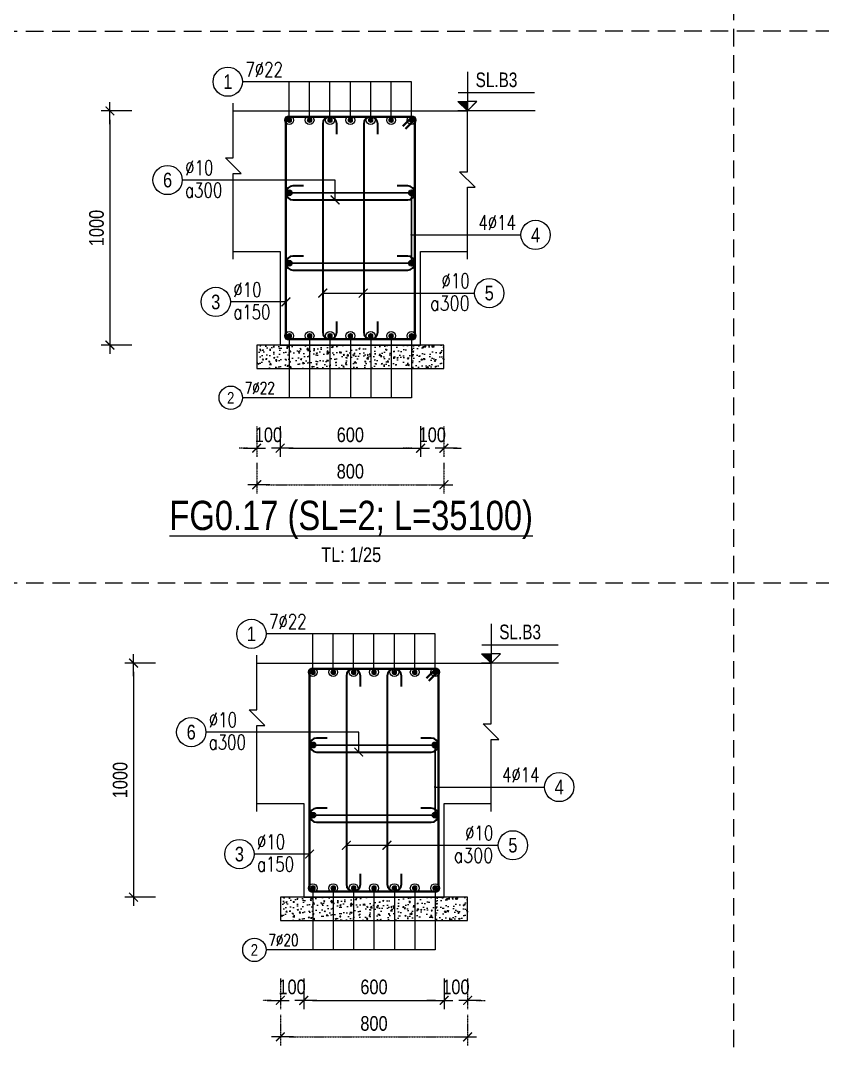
# Model space of a CAD drawing. Header units: millimetres. Extents: x -134772 to 596971, y -129535 to 35703.
# Drawn here: x 54037 to 57463, y 3008 to 7398 of the extents above; entities that cross this region are included whole.
import ezdxf
from ezdxf.enums import TextEntityAlignment as Align

# ---------------------------------------------------------------- set-up
doc = ezdxf.new("R2010")
doc.units = ezdxf.units.MM
doc.header["$MEASUREMENT"] = 0
doc.linetypes.add('HIDDEN', pattern=[0.375, 0.25, -0.125])
doc.layers.get('Defpoints').update_dxf_attribs({"color": 252})
for name, color, linetype, lineweight in [('NDC_S_ANNO', 7, 'Continuous', 20), ('NDC_S_CONTINUOUS', 3, 'Continuous', 20), ('NDC_S_DIM', 1, 'Continuous', 9), ('NDC_S_HATCH MATERIAL', 8, 'Continuous', 13), ('NDC_S_REBAR', 4, 'Continuous', 35), ('NDC_S_STIRRUP', 4, 'Continuous', 40), ('NDC_S_TEXT SYMBOL', 7, 'Continuous', 20), ('NDC_S_THIN LINE', 1, 'Continuous', 5), ('NDC_S_VN TEXT', 7, 'Continuous', 9)]:
    doc.layers.add(name, color=color, linetype=linetype, lineweight=lineweight)
doc.styles.add('ARIAL', font='arial.ttf', dxfattribs={"width": 0.8})
doc.styles.add('NDC_ANNO', font='', dxfattribs={"width": 0.8})
doc.styles.add('NDC_ROMANS', font='romans.shx', dxfattribs={"width": 0.8})
doc.styles.get('NDC_ANNO').set_extended_font_data('Dotum')
doc.dimstyles.new('NDC_dim_25', dxfattribs={"dimscale": 25, "dimtxt": 2.5, "dimasz": 1.5, "dimexe": 1.5, "dimexo": 0, "dimgap": 1, "dimtad": 1, "dimdec": 0, "dimzin": 0, "dimdsep": 46, "dimtxsty": 'ARIAL', "dimblk": 'DIMMARK', "dimcen": 0.09, "dimdle": 1.2, "dimclrd": 1, "dimclre": 1, "dimclrt": 3, "dimadec": 0, "dimazin": 0, "dimtfac": 1, "dimtdec": 0, "dimtix": 1, "dimtofl": 0, "dimtmove": 0, "dimatfit": 3, "dimfxl": 3.75, "dimfxlon": 1, "dimtolj": 1, "dimtzin": 0, "dimarcsym": 0})

# ---------------------------------------------------------------- blocks, each defined once
blk = doc.blocks.new('DIMMARK')
at = {"layer": 'NDC_S_DIM', "color": 1}
blk.add_line((-1.5, 0), (1, 0), dxfattribs=at)
at = {"layer": 'NDC_S_DIM', "color": 2, "const_width": 0.15}
blk.add_lwpolyline([(-0.5, -0.5), (0.5, 0.5)], dxfattribs=at)
blk = doc.blocks.new('*D1526')
at = {"layer": 'Defpoints', "color": 0, "linetype": 'HIDDEN', "transparency": 16777216}
for p in [(55045.9, 5871.5), (55845.9, 5871.5), (55845.9, 5415.5)]:
    blk.add_point(p, dxfattribs=at)
at = {"layer": 'NDC_S_DIM', "color": 1, "linetype": 'HIDDEN', "lineweight": -2, "transparency": 16777216}
for p, q in [((55045.9, 5509.3), (55045.9, 5378)), ((55845.9, 5509.3), (55845.9, 5378)), ((55083.4, 5415.5), (55808.4, 5415.5))]:
    blk.add_line(p, q, dxfattribs=at)
at = {"layer": 'NDC_S_DIM', "color": 1, "linetype": 'HIDDEN', "lineweight": -2, "transparency": 16777216, "xscale": 37.5, "yscale": 37.5, "zscale": 37.5, "rotation": 180}
blk.add_blockref('DIMMARK', (55045.9, 5415.5), dxfattribs=at)
at = {"layer": 'NDC_S_DIM', "color": 1, "linetype": 'HIDDEN', "lineweight": -2, "transparency": 16777216, "xscale": 37.5, "yscale": 37.5, "zscale": 37.5}
blk.add_blockref('DIMMARK', (55845.9, 5415.5), dxfattribs=at)
at = {"layer": 'NDC_S_DIM', "color": 3, "linetype": 'HIDDEN', "transparency": 16777216, "insert": (55445.9, 5472.4), "char_height": 62.5, "attachment_point": 5, "style": 'ARIAL'}
blk.add_mtext('\\A1;800', dxfattribs=at)
blk = doc.blocks.new('kata_block_TD')
at = {"color": 6, "linetype": 'ByBlock', "lineweight": -2, "style": 'ARIAL', "width": 0.8}
blk.add_attdef('SECTDET2', text='', height=5, dxfattribs=at).set_placement((0, 7.97), align=Align.CENTER)
at = {"color": 0, "linetype": 'ByBlock', "lineweight": -2, "style": 'ARIAL', "width": 0.8}
blk.add_attdef('SECTDET1', text='', height=5, dxfattribs=at).set_placement((0, 1.47), align=Align.CENTER)
at = {"color": 3, "lineweight": 25, "style": 'ARIAL', "width": 0.8}
blk.add_attdef('SSCALE', text='', height=2.5, dxfattribs=at).set_placement((0, -4), align=Align.CENTER)
blk = doc.blocks.new('*D1527')
at = {"layer": 'Defpoints', "color": 0, "linetype": 'HIDDEN', "transparency": 16777216}
for p in [(55845.9, 5871.5), (55745.9, 5665.2), (55845.9, 5571.5)]:
    blk.add_point(p, dxfattribs=at)
at = {"layer": 'NDC_S_DIM', "color": 1, "linetype": 'HIDDEN', "lineweight": -2, "transparency": 16777216}
for p, q in [((55745.9, 5665.2), (55745.9, 5534)), ((55845.9, 5665.2), (55845.9, 5534)), ((55708.4, 5571.5), (55670.9, 5571.5)), ((55883.4, 5571.5), (55920.9, 5571.5))]:
    blk.add_line(p, q, dxfattribs=at)
at = {"layer": 'NDC_S_DIM', "color": 1, "linetype": 'HIDDEN', "lineweight": -2, "transparency": 16777216, "xscale": 37.5, "yscale": 37.5, "zscale": 37.5}
blk.add_blockref('DIMMARK', (55745.9, 5571.5), dxfattribs=at)
at = {"layer": 'NDC_S_DIM', "color": 1, "linetype": 'HIDDEN', "lineweight": -2, "transparency": 16777216, "xscale": 37.5, "yscale": 37.5, "zscale": 37.5, "rotation": 180}
blk.add_blockref('DIMMARK', (55845.9, 5571.5), dxfattribs=at)
at = {"layer": 'NDC_S_DIM', "color": 3, "linetype": 'HIDDEN', "transparency": 16777216, "insert": (55795.9, 5628.4), "char_height": 62.5, "attachment_point": 5, "style": 'ARIAL'}
blk.add_mtext('\\A1;100', dxfattribs=at)
blk = doc.blocks.new('*D1528')
at = {"layer": 'Defpoints', "color": 0, "linetype": 'HIDDEN', "transparency": 16777216}
for p in [(55045.9, 5871.5), (55145.9, 5665.2), (55045.9, 5571.5)]:
    blk.add_point(p, dxfattribs=at)
at = {"layer": 'NDC_S_DIM', "color": 1, "linetype": 'HIDDEN', "lineweight": -2, "transparency": 16777216}
for p, q in [((55045.9, 5665.2), (55045.9, 5534)), ((55145.9, 5665.2), (55145.9, 5534)), ((55008.4, 5571.5), (54970.9, 5571.5)), ((55183.4, 5571.5), (55220.9, 5571.5))]:
    blk.add_line(p, q, dxfattribs=at)
at = {"layer": 'NDC_S_DIM', "color": 1, "linetype": 'HIDDEN', "lineweight": -2, "transparency": 16777216, "xscale": 37.5, "yscale": 37.5, "zscale": 37.5}
blk.add_blockref('DIMMARK', (55045.9, 5571.5), dxfattribs=at)
at = {"layer": 'NDC_S_DIM', "color": 1, "linetype": 'HIDDEN', "lineweight": -2, "transparency": 16777216, "xscale": 37.5, "yscale": 37.5, "zscale": 37.5, "rotation": 180}
blk.add_blockref('DIMMARK', (55145.9, 5571.5), dxfattribs=at)
at = {"layer": 'NDC_S_DIM', "color": 3, "linetype": 'HIDDEN', "transparency": 16777216, "insert": (55095.9, 5628.4), "char_height": 62.5, "attachment_point": 5, "style": 'ARIAL'}
blk.add_mtext('\\A1;100', dxfattribs=at)
blk = doc.blocks.new('kata_block_THEP')
at = {"layer": 'NDC_S_REBAR', "color": 0}
for p, q in [((-0.5, 0), (0.5, 0)), ((-0.35, 0.35), (0.35, -0.35)), ((0.35, 0.35), (-0.35, -0.35)), ((0, 0.5), (0, -0.5))]:
    blk.add_line(p, q, dxfattribs=at)
at = {"layer": 'NDC_S_REBAR', "color": 0, "const_width": 0.0833}
blk.add_lwpolyline([(-0.5, 0, 1), (0.5, 0, 1), (-0.5, 0, 1)], format="xyb", dxfattribs=at)
blk = doc.blocks.new('kata_block_CT')
at = {"layer": 'NDC_S_ANNO'}
blk.add_hatch(color=3, dxfattribs=at).paths.add_polyline_path([(0, 1.6), (-1.61, 1.6), (0, 0)])
at = {"layer": 'NDC_S_ANNO', "ltscale": 50}
h = blk.add_hatch(dxfattribs=at)
h.set_pattern_fill('ANSI31', color=256, scale=1.406251, style=0)
h.set_pattern_definition([(45, (0, 5e-12), (-3.157, 3.157), [])])
h.paths.add_polyline_path([(0, 1.6), (0, 0), (1.61, 1.6)])
for p, q in [((-1.59, 3.14), (11.47, 3.14)), ((11.56, 0), (-1.64, 0))]:
    blk.add_line(p, q, dxfattribs=at)
for points in [[(0, 6.69), (0, 0)], [(0, 0), (-1.61, 1.6), (0, 1.6)], [(0, 0), (1.61, 1.6), (0, 1.6)]]:
    blk.add_lwpolyline(points, dxfattribs=at)
at = {"layer": 'NDC_S_ANNO', "color": 8, "ltscale": 50}
blk.add_lwpolyline([(0, 0), (-1.61, 1.6), (0, 1.6)], dxfattribs=at)
at = {"layer": 'NDC_S_TEXT SYMBOL', "color": 3, "style": 'NDC_ANNO', "width": 0.8}
blk.add_attdef('CT', (1.41, 4.07), '', height=2.5, dxfattribs=at)
blk = doc.blocks.new('*D1529')
at = {"layer": 'Defpoints', "color": 0, "transparency": 16777216}
for p in [(55145.9, 5971.5), (55745.9, 5971.5), (55745.9, 5571.5)]:
    blk.add_point(p, dxfattribs=at)
at = {"layer": 'NDC_S_DIM', "color": 1, "lineweight": -2, "transparency": 16777216}
for p, q in [((55145.9, 5665.2), (55145.9, 5534)), ((55745.9, 5665.2), (55745.9, 5534)), ((55183.4, 5571.5), (55708.4, 5571.5))]:
    blk.add_line(p, q, dxfattribs=at)
at = {"layer": 'NDC_S_DIM', "color": 1, "lineweight": -2, "transparency": 16777216, "xscale": 37.5, "yscale": 37.5, "zscale": 37.5, "rotation": 180}
blk.add_blockref('DIMMARK', (55145.9, 5571.5), dxfattribs=at)
at = {"layer": 'NDC_S_DIM', "color": 1, "lineweight": -2, "transparency": 16777216, "xscale": 37.5, "yscale": 37.5, "zscale": 37.5}
blk.add_blockref('DIMMARK', (55745.9, 5571.5), dxfattribs=at)
at = {"layer": 'NDC_S_DIM', "color": 3, "transparency": 16777216, "insert": (55445.9, 5628.4), "char_height": 62.5, "attachment_point": 5, "style": 'ARIAL'}
blk.add_mtext('\\A1;600', dxfattribs=at)
blk = doc.blocks.new('*D1530')
at = {"layer": 'Defpoints', "color": 0, "transparency": 16777216}
for p in [(54924.6, 7012), (54418.6, 6012), (54924.6, 6012)]:
    blk.add_point(p, dxfattribs=at)
at = {"layer": 'NDC_S_DIM', "color": 1, "lineweight": -2, "transparency": 16777216}
for p, q in [((54512.3, 7012), (54381.1, 7012)), ((54418.6, 6974.5), (54418.6, 6049.5)), ((54512.3, 6012), (54381.1, 6012))]:
    blk.add_line(p, q, dxfattribs=at)
at = {"layer": 'NDC_S_DIM', "color": 1, "lineweight": -2, "transparency": 16777216, "xscale": 37.5, "yscale": 37.5, "zscale": 37.5}
for p, rotation in [((54418.6, 7012), 90), ((54418.6, 6012), 270)]:
    blk.add_blockref('DIMMARK', p, dxfattribs=dict(at, rotation=rotation))
at = {"layer": 'NDC_S_DIM', "color": 3, "transparency": 16777216, "insert": (54361.6, 6512), "char_height": 62.5, "attachment_point": 5, "rotation": 90, "style": 'ARIAL'}
blk.add_mtext('\\A1;1000', dxfattribs=at)
blk = doc.blocks.new('*U11')
blk.add_circle((-2.5, 0), 2.5)
at = {"layer": 'NDC_S_VN TEXT', "color": 3, "style": 'NDC_ROMANS', "width": 0.75}
for tag, p in [('DK1', (0.5, 0.85)), ('KC1', (0.5, -2.97))]:
    blk.add_attdef(tag, p, '', height=2.5, dxfattribs=at)
at = {"layer": 'NDC_S_VN TEXT', "color": 7, "style": 'ARIAL', "width": 0.8}
blk.add_attdef('SH2', text='', height=2.5, dxfattribs=at).set_placement((-2.5, 0), align=Align.MIDDLE)
blk = doc.blocks.new('*U623')
blk.add_circle((-2.5, 0), 2.5)
at = {"layer": 'NDC_S_VN TEXT', "color": 3, "style": 'NDC_ROMANS', "width": 0.75}
blk.add_attdef('DK1', (0.5, 0.85), '', height=2.5, dxfattribs=at)
at = {"layer": 'NDC_S_VN TEXT', "color": 7, "style": 'ARIAL', "width": 0.8}
blk.add_attdef('SH2', text='', height=2.5, dxfattribs=at).set_placement((-2.5, 0), align=Align.MIDDLE)
blk = doc.blocks.new('*U624')
blk.add_circle((2.5, 0), 2.5)
at = {"layer": 'NDC_S_VN TEXT', "color": 3, "style": 'NDC_ROMANS', "width": 0.75}
blk.add_attdef('DK2', text='', height=2.5, dxfattribs=at).set_placement((-0.85, 0.85), align=Align.RIGHT)
at = {"layer": 'NDC_S_VN TEXT', "color": 7, "style": 'ARIAL', "width": 0.8}
blk.add_attdef('SH3', text='', height=2.5, dxfattribs=at).set_placement((2.5, 0), align=Align.MIDDLE)
blk = doc.blocks.new('*U12')
blk.add_circle((2.5, 0), 2.5)
at = {"layer": 'NDC_S_VN TEXT', "color": 3, "style": 'NDC_ROMANS'}
for tag, width, p in [('DK2', 0.75, (-0.85, 0.85)), ('KC2', 0.8, (-0.85, -2.97))]:
    blk.add_attdef(tag, text='', height=2.5, dxfattribs=dict(at, width=width)).set_placement(p, align=Align.RIGHT)
at = {"layer": 'NDC_S_VN TEXT', "color": 7, "style": 'ARIAL', "width": 0.8}
blk.add_attdef('SH3', text='', height=2.5, dxfattribs=at).set_placement((2.5, 0), align=Align.MIDDLE)
blk = doc.blocks.new('*D1541')
at = {"layer": 'Defpoints', "color": 0, "transparency": 16777216}
for p in [(55025.5, 4653.7), (54519.5, 3653.7), (55025.5, 3653.7)]:
    blk.add_point(p, dxfattribs=at)
at = {"layer": 'NDC_S_DIM', "color": 1, "lineweight": -2, "transparency": 16777216}
for p, q in [((54613.2, 4653.7), (54482, 4653.7)), ((54519.5, 4616.2), (54519.5, 3691.2)), ((54613.2, 3653.7), (54482, 3653.7))]:
    blk.add_line(p, q, dxfattribs=at)
at = {"layer": 'NDC_S_DIM', "color": 1, "lineweight": -2, "transparency": 16777216, "xscale": 37.5, "yscale": 37.5, "zscale": 37.5}
for p, rotation in [((54519.5, 4653.7), 90), ((54519.5, 3653.7), 270)]:
    blk.add_blockref('DIMMARK', p, dxfattribs=dict(at, rotation=rotation))
at = {"layer": 'NDC_S_DIM', "color": 3, "transparency": 16777216, "insert": (54462.6, 4153.7), "char_height": 62.5, "attachment_point": 5, "rotation": 90, "style": 'ARIAL'}
blk.add_mtext('\\A1;1000', dxfattribs=at)
blk = doc.blocks.new('*D1542')
at = {"layer": 'Defpoints', "color": 0, "transparency": 16777216}
for p in [(55246.9, 3613.2), (55846.9, 3613.2), (55846.9, 3213.2)]:
    blk.add_point(p, dxfattribs=at)
at = {"layer": 'NDC_S_DIM', "color": 1, "lineweight": -2, "transparency": 16777216}
for p, q in [((55246.9, 3306.9), (55246.9, 3175.7)), ((55846.9, 3306.9), (55846.9, 3175.7)), ((55284.4, 3213.2), (55809.4, 3213.2))]:
    blk.add_line(p, q, dxfattribs=at)
at = {"layer": 'NDC_S_DIM', "color": 1, "lineweight": -2, "transparency": 16777216, "xscale": 37.5, "yscale": 37.5, "zscale": 37.5, "rotation": 180}
blk.add_blockref('DIMMARK', (55246.9, 3213.2), dxfattribs=at)
at = {"layer": 'NDC_S_DIM', "color": 1, "lineweight": -2, "transparency": 16777216, "xscale": 37.5, "yscale": 37.5, "zscale": 37.5}
blk.add_blockref('DIMMARK', (55846.9, 3213.2), dxfattribs=at)
at = {"layer": 'NDC_S_DIM', "color": 3, "transparency": 16777216, "insert": (55546.9, 3270.1), "char_height": 62.5, "attachment_point": 5, "style": 'ARIAL'}
blk.add_mtext('\\A1;600', dxfattribs=at)
blk = doc.blocks.new('*D1543')
at = {"layer": 'Defpoints', "color": 0, "linetype": 'HIDDEN', "transparency": 16777216}
for p in [(55146.9, 3513.2), (55246.9, 3306.9), (55146.9, 3213.2)]:
    blk.add_point(p, dxfattribs=at)
at = {"layer": 'NDC_S_DIM', "color": 1, "linetype": 'HIDDEN', "lineweight": -2, "transparency": 16777216}
for p, q in [((55146.9, 3306.9), (55146.9, 3175.7)), ((55246.9, 3306.9), (55246.9, 3175.7)), ((55109.4, 3213.2), (55071.9, 3213.2)), ((55284.4, 3213.2), (55321.9, 3213.2))]:
    blk.add_line(p, q, dxfattribs=at)
at = {"layer": 'NDC_S_DIM', "color": 1, "linetype": 'HIDDEN', "lineweight": -2, "transparency": 16777216, "xscale": 37.5, "yscale": 37.5, "zscale": 37.5}
blk.add_blockref('DIMMARK', (55146.9, 3213.2), dxfattribs=at)
at = {"layer": 'NDC_S_DIM', "color": 1, "linetype": 'HIDDEN', "lineweight": -2, "transparency": 16777216, "xscale": 37.5, "yscale": 37.5, "zscale": 37.5, "rotation": 180}
blk.add_blockref('DIMMARK', (55246.9, 3213.2), dxfattribs=at)
at = {"layer": 'NDC_S_DIM', "color": 3, "linetype": 'HIDDEN', "transparency": 16777216, "insert": (55196.9, 3270.1), "char_height": 62.5, "attachment_point": 5, "style": 'ARIAL'}
blk.add_mtext('\\A1;100', dxfattribs=at)
blk = doc.blocks.new('*D1544')
at = {"layer": 'Defpoints', "color": 0, "linetype": 'HIDDEN', "transparency": 16777216}
for p in [(55946.9, 3513.2), (55846.9, 3306.9), (55946.9, 3213.2)]:
    blk.add_point(p, dxfattribs=at)
at = {"layer": 'NDC_S_DIM', "color": 1, "linetype": 'HIDDEN', "lineweight": -2, "transparency": 16777216}
for p, q in [((55846.9, 3306.9), (55846.9, 3175.7)), ((55946.9, 3306.9), (55946.9, 3175.7)), ((55809.4, 3213.2), (55771.9, 3213.2)), ((55984.4, 3213.2), (56021.9, 3213.2))]:
    blk.add_line(p, q, dxfattribs=at)
at = {"layer": 'NDC_S_DIM', "color": 1, "linetype": 'HIDDEN', "lineweight": -2, "transparency": 16777216, "xscale": 37.5, "yscale": 37.5, "zscale": 37.5}
blk.add_blockref('DIMMARK', (55846.9, 3213.2), dxfattribs=at)
at = {"layer": 'NDC_S_DIM', "color": 1, "linetype": 'HIDDEN', "lineweight": -2, "transparency": 16777216, "xscale": 37.5, "yscale": 37.5, "zscale": 37.5, "rotation": 180}
blk.add_blockref('DIMMARK', (55946.9, 3213.2), dxfattribs=at)
at = {"layer": 'NDC_S_DIM', "color": 3, "linetype": 'HIDDEN', "transparency": 16777216, "insert": (55896.9, 3270.1), "char_height": 62.5, "attachment_point": 5, "style": 'ARIAL'}
blk.add_mtext('\\A1;100', dxfattribs=at)
blk = doc.blocks.new('*D1545')
at = {"layer": 'Defpoints', "color": 0, "linetype": 'HIDDEN', "transparency": 16777216}
for p in [(55146.9, 3513.2), (55946.9, 3513.2), (55946.9, 3057.2)]:
    blk.add_point(p, dxfattribs=at)
at = {"layer": 'NDC_S_DIM', "color": 1, "linetype": 'HIDDEN', "lineweight": -2, "transparency": 16777216}
for p, q in [((55146.9, 3151), (55146.9, 3019.7)), ((55946.9, 3151), (55946.9, 3019.7)), ((55184.4, 3057.2), (55909.4, 3057.2))]:
    blk.add_line(p, q, dxfattribs=at)
at = {"layer": 'NDC_S_DIM', "color": 1, "linetype": 'HIDDEN', "lineweight": -2, "transparency": 16777216, "xscale": 37.5, "yscale": 37.5, "zscale": 37.5, "rotation": 180}
blk.add_blockref('DIMMARK', (55146.9, 3057.2), dxfattribs=at)
at = {"layer": 'NDC_S_DIM', "color": 1, "linetype": 'HIDDEN', "lineweight": -2, "transparency": 16777216, "xscale": 37.5, "yscale": 37.5, "zscale": 37.5}
blk.add_blockref('DIMMARK', (55946.9, 3057.2), dxfattribs=at)
at = {"layer": 'NDC_S_DIM', "color": 3, "linetype": 'HIDDEN', "transparency": 16777216, "insert": (55546.9, 3114.1), "char_height": 62.5, "attachment_point": 5, "style": 'ARIAL'}
blk.add_mtext('\\A1;800', dxfattribs=at)

msp = doc.modelspace()

# ---------------------------------------------------------------- hatches: boundary and pattern name
at = {"layer": 'NDC_S_HATCH MATERIAL'}
h = msp.add_hatch(dxfattribs=at)
h.set_pattern_fill('AR-CONC', color=256, scale=8)
h.set_pattern_definition([(50, (44445.94, 32632.14), (57.380815, -5.02017), [6, -66]), (355, (44445.94, 32632.14), (-11.10011, 60.17537), [4.8, -52.8]), (100.45144, (44450.72, 32631.72), (46.28071, 55.1552), [5.09922, -56.09137]), (46.1842, (44445.94, 32648.14), (85.3793, -13.24154), [9, -99]), (96.63564, (44453.054, 32647.034), (74.77296, 77.92949), [7.64883, -84.1371]), (351.18416, (44445.94, 32648.14), (74.77296, 77.9295), [7.2, -79.2]), (21, (44453.94, 32644.14), (47.752564, -32.20951), [6, -66]), (326, (44453.94, 32644.14), (19.46523, 58.012), [4.8, -52.8]), (71.45144, (44457.92, 32641.454), (67.21779, 25.80249), [5.09922, -56.09137]), (37.5, (44445.94, 32632.138), (0.972788, 26.631508), [0, -52.16, 0, -53.6, 0, -53]), (7.5, (44445.94, 32632.138), (21.045563, 31.552937), [0, -30.56, 0, -50.96, 0, -20.2]), (327.5, (44428.1, 32632.138), (42.705795, -1.80439), [0, -20, 0, -62.4, 0, -82.8]), (317.5, (44420.1, 32632.138), (46.654894, 8.0084), [0, -26, 0, -41.44, 0, -58.8])])
h.paths.add_polyline_path([(55045.9, 6012), (55845.9, 6012), (55845.9, 5912), (55045.9, 5912)])
h = msp.add_hatch(dxfattribs=at)
h.set_pattern_fill('AR-CONC', color=256, scale=8)
h.set_pattern_definition([(50, (44546.85, 30273.827), (57.380815, -5.02017), [6, -66]), (355, (44546.85, 30273.83), (-11.10011, 60.17537), [4.8, -52.8]), (100.45144, (44551.634, 30273.41), (46.28071, 55.1552), [5.09922, -56.09137]), (46.1842, (44546.85, 30289.83), (85.3793, -13.24154), [9, -99]), (96.63564, (44553.97, 30288.72), (74.77296, 77.92949), [7.64883, -84.1371]), (351.18416, (44546.85, 30289.83), (74.77296, 77.9295), [7.2, -79.2]), (21, (44554.85, 30285.827), (47.752564, -32.20951), [6, -66]), (326, (44554.85, 30285.83), (19.46523, 58.012), [4.8, -52.8]), (71.45144, (44558.83, 30283.143), (67.21779, 25.80249), [5.09922, -56.09137]), (37.5, (44546.852, 30273.827), (0.972788, 26.631508), [0, -52.16, 0, -53.6, 0, -53]), (7.5, (44546.852, 30273.827), (21.045563, 31.552937), [0, -30.56, 0, -50.96, 0, -20.2]), (327.5, (44529.012, 30273.827), (42.705795, -1.80439), [0, -20, 0, -62.4, 0, -82.8]), (317.5, (44521.01, 30273.827), (46.654894, 8.0084), [0, -26, 0, -41.44, 0, -58.8])])
h.paths.add_polyline_path([(55146.9, 3653.7), (55946.9, 3653.7), (55946.9, 3553.7), (55146.9, 3553.7)])

# ---------------------------------------------------------------- linework, layer by layer
at = {"layer": 'NDC_S_CONTINUOUS'}
for points in [[(54945.9, 7012), (55145.9, 7012), (55145.9, 7012), (55745.9, 7012), (55745.9, 7012), (55945.9, 7012)], [(54945.9, 6412), (55145.9, 6412), (55145.9, 6012), (55745.9, 6012), (55745.9, 6412), (55945.9, 6412)], [(55046.9, 4653.7), (55246.9, 4653.7), (55246.9, 4653.7), (55846.9, 4653.7), (55846.9, 4653.7), (56046.9, 4653.7)], [(55046.9, 4053.7), (55246.9, 4053.7), (55246.9, 3653.7), (55846.9, 3653.7), (55846.9, 4053.7), (56046.9, 4053.7)]]:
    msp.add_lwpolyline(points, dxfattribs=at)
at = {"layer": 'NDC_S_HATCH MATERIAL', "linetype": 'HIDDEN', "ltscale": 300}
for p, q in [((57083.7, 425), (57083.7, 14425)), ((49560.1, 7352.7), (60888.5, 7354.1)), ((49560.4, 4995.3), (60888.8, 4996.8))]:
    msp.add_line(p, q, dxfattribs=at)
at = {"layer": 'NDC_S_HATCH MATERIAL', "ltscale": 1500}
for points in [[(55045.9, 5912), (55845.9, 5912), (55845.9, 6012), (55045.9, 6012)], [(55146.9, 3553.7), (55946.9, 3553.7), (55946.9, 3653.7), (55146.9, 3653.7)]]:
    msp.add_lwpolyline(points, close=True, dxfattribs=at)
at = {"layer": 'NDC_S_REBAR'}
for points in [[(55388, 6912.2), (55388, 6957.2, 1), (55328, 6957.2), (55328, 6067.2, 1), (55388, 6067.2), (55388, 6112.2)], [(55562.9, 6912.2), (55562.9, 6957.2, 1), (55502.9, 6957.2), (55502.9, 6067.2, 1), (55562.9, 6067.2), (55562.9, 6112.2)], [(55245.9, 6692), (55200.9, 6692, 1), (55200.9, 6632), (55690.9, 6632, 1), (55690.9, 6692), (55645.9, 6692)], [(55245.9, 6392), (55200.9, 6392, 1), (55200.9, 6332), (55690.9, 6332, 1), (55690.9, 6392), (55645.9, 6392)], [(55488.9, 4553.9), (55488.9, 4598.9, 1), (55428.9, 4598.9), (55428.9, 3708.9, 1), (55488.9, 3708.9), (55488.9, 3753.9)], [(55663.9, 4553.9), (55663.9, 4598.9, 1), (55603.9, 4598.9), (55603.9, 3708.9, 1), (55663.9, 3708.9), (55663.9, 3753.9)], [(55346.9, 4333.7), (55301.9, 4333.7, 1), (55301.9, 4273.7), (55791.9, 4273.7, 1), (55791.9, 4333.7), (55746.9, 4333.7)], [(55346.9, 4033.7), (55301.9, 4033.7, 1), (55301.9, 3973.7), (55791.9, 3973.7, 1), (55791.9, 4033.7), (55746.9, 4033.7)]]:
    msp.add_lwpolyline(points, format="xyb", dxfattribs=at)
at = {"layer": 'NDC_S_STIRRUP'}
for points in [[(55669.9, 6947), (55709.9, 6987, -0.414214), (55720.9, 6976), (55720.9, 6048, -0.414214), (55709.9, 6037), (55181.9, 6037, -0.414214), (55170.9, 6048), (55170.9, 6976, -0.414214), (55181.9, 6987), (55709.9, 6987, -0.414214), (55720.9, 6976), (55680.9, 6936)], [(55770.9, 4588.7), (55810.9, 4628.7, -0.414214), (55821.9, 4617.7), (55821.9, 3689.7, -0.414214), (55810.9, 3678.7), (55282.9, 3678.7, -0.414214), (55271.9, 3689.7), (55271.9, 4617.7, -0.414214), (55282.9, 4628.7), (55810.9, 4628.7, -0.414214), (55821.9, 4617.7), (55781.9, 4577.7)]]:
    msp.add_lwpolyline(points, format="xyb", dxfattribs=at)
at = {"layer": 'NDC_S_THIN LINE'}
for points in [[(54945.9, 6378.7), (54945.9, 6745.4), (54979.3, 6745.4), (54912.6, 6812.1), (54945.9, 6812.1), (54945.9, 7045.3)], [(55945.9, 6378.7), (55945.9, 6686), (55979.3, 6686), (55912.6, 6752.6), (55945.9, 6752.6), (55945.9, 7045.3)], [(55046.9, 4020.3), (55046.9, 4387.1), (55080.2, 4387.1), (55013.5, 4453.8), (55046.9, 4453.8), (55046.9, 4687)], [(56046.9, 4020.3), (56046.9, 4327.7), (56080.2, 4327.7), (56013.5, 4394.3), (56046.9, 4394.3), (56046.9, 4687)]]:
    msp.add_lwpolyline(points, dxfattribs=at)

# ---------------------------------------------------------------- block references
at = {"layer": 'NDC_S_REBAR', "xscale": 22, "yscale": 22, "zscale": 22}
for p in [(55184.9, 6973), (55271.9, 6973), (55358.9, 6973), (55445.9, 6973), (55532.9, 6973), (55619.9, 6973), (55706.9, 6973), (55184.9, 6662), (55706.9, 6662), (55184.9, 6362), (55706.9, 6362), (55184.9, 6051), (55271.9, 6051), (55358.9, 6051), (55445.9, 6051), (55532.9, 6051), (55619.9, 6051), (55706.9, 6051), (55285.9, 4614.7), (55372.9, 4614.7), (55459.9, 4614.7), (55546.9, 4614.7), (55633.9, 4614.7), (55720.9, 4614.7), (55807.9, 4614.7), (55285.9, 4303.7), (55807.9, 4303.7), (55285.9, 4003.7), (55807.9, 4003.7), (55285.9, 3692.7), (55372.9, 3692.7), (55459.9, 3692.7), (55546.9, 3692.7), (55633.9, 3692.7), (55720.9, 3692.7), (55807.9, 3692.7)]:
    msp.add_blockref('kata_block_THEP', p, dxfattribs=at)
at = {"layer": 'NDC_S_REBAR', "color": 3, "xscale": 16, "yscale": 16, "zscale": 16}
for p in [(55184.9, 6973), (55184.9, 6662), (55184.9, 6051), (55285.9, 4614.7), (55285.9, 4303.7), (55285.9, 3692.7)]:
    msp.add_blockref('kata_block_THEP', p, dxfattribs=at)
at = {"layer": 'NDC_S_THIN LINE'}
for name, p, xscale, yscale, zscale, values in [('*U623', (54984.9, 7137), 25, 25, 25, {'SH2': '1', 'DK1': '7%%c22'}), ('*U11', (54727.5, 6717), 25, 25, 25, {'SH2': '6', 'DK1': '%%c10', 'KC1': 'a300'}), ('*U624', (56174.7, 6482.6), 25, 25, 25, {'SH3': '4', 'DK2': '4%%c14'}), ('*U11', (54933.4, 6196.2), 25, 25, 25, {'SH2': '3', 'DK1': '%%c10', 'KC1': 'a150'}), ('*U12', (55977, 6233.8), 25, 25, 25, {'SH3': '5', 'DK2': '%%c10', 'KC2': 'a300'}), ('*U623', (54984.9, 5787), 20, 20, 20, {'SH2': '2', 'DK1': '7%%c22'}), ('*U623', (55085.9, 4778.7), 25, 25, 25, {'SH2': '1', 'DK1': '7%%c22'}), ('*U11', (54828.5, 4358.7), 25, 25, 25, {'SH2': '6', 'DK1': '%%c10', 'KC1': 'a300'}), ('*U624', (56275.7, 4124.3), 25, 25, 25, {'SH3': '4', 'DK2': '4%%c14'}), ('*U12', (56077.9, 3875.4), 25, 25, 25, {'SH3': '5', 'DK2': '%%c10', 'KC2': 'a300'}), ('*U11', (55034.4, 3837.9), 25, 25, 25, {'SH2': '3', 'DK1': '%%c10', 'KC1': 'a150'}), ('*U623', (55085.9, 3428.7), 20, 20, 20, {'SH2': '2', 'DK1': '7%%c20'})]:
    msp.add_blockref(name, p, dxfattribs=dict(at, xscale=xscale, yscale=yscale, zscale=zscale)).add_auto_attribs(values)
at = {"layer": 'NDC_S_VN TEXT', "xscale": 25, "yscale": 25, "zscale": 25}
for p in [(55945.9, 7012), (56046.9, 4653.7)]:
    msp.add_blockref('kata_block_CT', p, dxfattribs=at).add_auto_attribs({'CT': 'SL.B3'})
at = {"layer": 'NDC_S_VN TEXT'}
ref = msp.add_blockref('kata_block_TD', (55449.5, 5185.1), dxfattribs=dict(at, xscale=25, yscale=25, zscale=25))
ref.add_attrib('SECTDET1', '%%uFG0.17 (SL=2; L=35100)', dxfattribs={"layer": '0', "color": 0, "linetype": 'ByBlock', "lineweight": -2, "height": 125, "style": 'ARIAL', "width": 0.8}).set_placement((55449.5, 5221.9), align=Align.CENTER)
ref.add_attrib('SSCALE', 'TL: 1/25', dxfattribs={"layer": '0', "color": 3, "lineweight": 25, "height": 62.5, "style": 'ARIAL', "width": 0.8}).set_placement((55449.5, 5085.2), align=Align.CENTER)

# ---------------------------------------------------------------- dimensions: what is measured, and where the dimension line sits
at = {"layer": 'NDC_S_DIM'}
for base, p1, p2, picture, middle in [((54418.6, 6012), (54924.6, 7012), (54924.6, 6012), '*D1530', (54361.6, 6512)), ((54519.5, 3653.7), (55025.5, 4653.7), (55025.5, 3653.7), '*D1541', (54462.6, 4153.7))]:
    dim = msp.add_linear_dim(base=base, p1=p1, p2=p2, angle=270, dimstyle='NDC_dim_25', dxfattribs=at)
    dim.commit()
    dim.dimension.update_dxf_attribs({"geometry": picture, "text_midpoint": middle})
for base, p1, p2, picture, middle in [((55745.9, 5571.5), (55145.9, 5971.5), (55745.9, 5971.5), '*D1529', (55445.9, 5628.4)), ((55846.9, 3213.2), (55246.9, 3613.2), (55846.9, 3613.2), '*D1542', (55546.9, 3270.1))]:
    dim = msp.add_linear_dim(base=base, p1=p1, p2=p2, dimstyle='NDC_dim_25', dxfattribs=at)
    dim.commit()
    dim.dimension.update_dxf_attribs({"geometry": picture, "text_midpoint": middle})
at = {"layer": 'NDC_S_DIM', "linetype": 'HIDDEN'}
for base, p1, p2, picture, middle in [((55045.9, 5571.5), (55145.9, 5665.2), (55045.9, 5871.5), '*D1528', (55095.9, 5628.4)), ((55845.9, 5415.5), (55045.9, 5871.5), (55845.9, 5871.5), '*D1526', (55445.9, 5472.4)), ((55845.9, 5571.5), (55745.9, 5665.2), (55845.9, 5871.5), '*D1527', (55795.9, 5628.4)), ((55146.9, 3213.2), (55246.9, 3306.9), (55146.9, 3513.2), '*D1543', (55196.9, 3270.1)), ((55946.9, 3057.2), (55146.9, 3513.2), (55946.9, 3513.2), '*D1545', (55546.9, 3114.1)), ((55946.9, 3213.2), (55846.9, 3306.9), (55946.9, 3513.2), '*D1544', (55896.9, 3270.1))]:
    dim = msp.add_linear_dim(base=base, p1=p1, p2=p2, dimstyle='NDC_dim_25', dxfattribs=at)
    dim.commit()
    dim.dimension.update_dxf_attribs({"geometry": picture, "text_midpoint": middle})

# ---------------------------------------------------------------- leaders
at = {"layer": 'NDC_S_THIN LINE'}
for points, override in [([(55184.9, 6973), (55184.9, 7137), (54984.9, 7137)], {"dimldrblk": 'DotBlank'}), ([(55706.9, 6973), (55706.9, 7137), (54984.9, 7137)], {"dimldrblk": 'DotBlank'}), ([(55271.9, 6973), (55271.9, 7137), (55071.9, 7137)], {"dimldrblk": 'DotBlank'}), ([(55358.9, 6973), (55358.9, 7137), (55158.9, 7137)], {"dimldrblk": 'DotBlank'}), ([(55445.9, 6973), (55445.9, 7137), (55245.9, 7137)], {"dimldrblk": 'DotBlank'}), ([(55532.9, 6973), (55532.9, 7137), (55332.9, 7137)], {"dimldrblk": 'DotBlank'}), ([(55619.9, 6973), (55619.9, 7137), (55419.9, 7137)], {"dimldrblk": 'DotBlank'}), ([(55380.9, 6632), (55380.9, 6717), (54727.5, 6717)], {"dimldrblk": 'ARCHTICK'}), ([(55184.9, 6662), (55712.9, 6662)], {"dimasz": 1, "dimldrblk": 'DotBlank'}), ([(55706.9, 6662), (55184.9, 6662)], {"dimasz": 1, "dimldrblk": 'DotBlank'}), ([(55706.9, 6662), (55706.9, 6362)], {"dimldrblk": 'DotSmall'}), ([(55706.9, 6362), (55706.9, 6662)], {"dimldrblk": 'DotSmall'}), ([(55706.9, 6482.6), (56174.7, 6482.6)], {"dimldrblk": 'DotSmall'}), ([(55184.9, 6362), (55712.9, 6362)], {"dimasz": 1, "dimldrblk": 'DotBlank'}), ([(55706.9, 6362), (55184.9, 6362)], {"dimasz": 1, "dimldrblk": 'DotBlank'}), ([(55328, 6233.8), (55977, 6233.8)], {"dimldrblk": 'ARCHTICK'}), ([(55501, 6233.8), (55977, 6233.8)], {"dimldrblk": 'ARCHTICK'}), ([(55170.9, 6196.2), (54933.4, 6196.2)], {"dimldrblk": 'ARCHTICK'}), ([(55184.9, 6051), (55184.9, 5787), (54984.9, 5787)], {"dimldrblk": 'DotBlank'}), ([(55706.9, 6051), (55706.9, 5787), (54984.9, 5787)], {"dimldrblk": 'DotBlank'}), ([(55271.9, 6051), (55271.9, 5787), (55071.9, 5787)], {"dimldrblk": 'DotBlank'}), ([(55358.9, 6051), (55358.9, 5787), (55158.9, 5787)], {"dimldrblk": 'DotBlank'}), ([(55445.9, 6051), (55445.9, 5787), (55245.9, 5787)], {"dimldrblk": 'DotBlank'}), ([(55532.9, 6051), (55532.9, 5787), (55332.9, 5787)], {"dimldrblk": 'DotBlank'}), ([(55619.9, 6051), (55619.9, 5787), (55419.9, 5787)], {"dimldrblk": 'DotBlank'}), ([(55807.9, 4614.7), (55807.9, 4778.7), (55085.9, 4778.7)], {"dimldrblk": 'DotBlank'}), ([(55285.9, 4614.7), (55285.9, 4778.7), (55085.9, 4778.7)], {"dimldrblk": 'DotBlank'}), ([(55372.9, 4614.7), (55372.9, 4778.7), (55172.9, 4778.7)], {"dimldrblk": 'DotBlank'}), ([(55459.9, 4614.7), (55459.9, 4778.7), (55259.9, 4778.7)], {"dimldrblk": 'DotBlank'}), ([(55546.9, 4614.7), (55546.9, 4778.7), (55346.9, 4778.7)], {"dimldrblk": 'DotBlank'}), ([(55633.9, 4614.7), (55633.9, 4778.7), (55433.9, 4778.7)], {"dimldrblk": 'DotBlank'}), ([(55720.9, 4614.7), (55720.9, 4778.7), (55520.9, 4778.7)], {"dimldrblk": 'DotBlank'}), ([(55481.8, 4273.7), (55481.8, 4358.7), (54828.5, 4358.7)], {"dimldrblk": 'ARCHTICK'}), ([(55285.9, 4303.7), (55813.9, 4303.7)], {"dimasz": 1, "dimldrblk": 'DotBlank'}), ([(55807.9, 4303.7), (55285.9, 4303.7)], {"dimasz": 1, "dimldrblk": 'DotBlank'}), ([(55807.9, 4303.7), (55807.9, 4003.7)], {"dimldrblk": 'DotSmall'}), ([(55807.9, 4003.7), (55807.9, 4303.7)], {"dimldrblk": 'DotSmall'}), ([(55807.9, 4124.3), (56275.7, 4124.3)], {"dimldrblk": 'DotSmall'}), ([(55285.9, 4003.7), (55813.9, 4003.7)], {"dimasz": 1, "dimldrblk": 'DotBlank'}), ([(55807.9, 4003.7), (55285.9, 4003.7)], {"dimasz": 1, "dimldrblk": 'DotBlank'}), ([(55428.9, 3875.4), (56077.9, 3875.4)], {"dimldrblk": 'ARCHTICK'}), ([(55601.9, 3875.4), (56077.9, 3875.4)], {"dimldrblk": 'ARCHTICK'}), ([(55271.9, 3837.9), (55034.4, 3837.9)], {"dimldrblk": 'ARCHTICK'}), ([(55807.9, 3692.7), (55807.9, 3428.7), (55085.9, 3428.7)], {"dimldrblk": 'DotBlank'}), ([(55285.9, 3692.7), (55285.9, 3428.7), (55085.9, 3428.7)], {"dimldrblk": 'DotBlank'}), ([(55372.9, 3692.7), (55372.9, 3428.7), (55172.9, 3428.7)], {"dimldrblk": 'DotBlank'}), ([(55459.9, 3692.7), (55459.9, 3428.7), (55259.9, 3428.7)], {"dimldrblk": 'DotBlank'}), ([(55546.9, 3692.7), (55546.9, 3428.7), (55346.9, 3428.7)], {"dimldrblk": 'DotBlank'}), ([(55633.9, 3692.7), (55633.9, 3428.7), (55433.9, 3428.7)], {"dimldrblk": 'DotBlank'}), ([(55720.9, 3692.7), (55720.9, 3428.7), (55520.9, 3428.7)], {"dimldrblk": 'DotBlank'})]:
    msp.add_leader(points, dimstyle='NDC_dim_25', override=override, dxfattribs=at)

doc.saveas('drawing.dxf')
